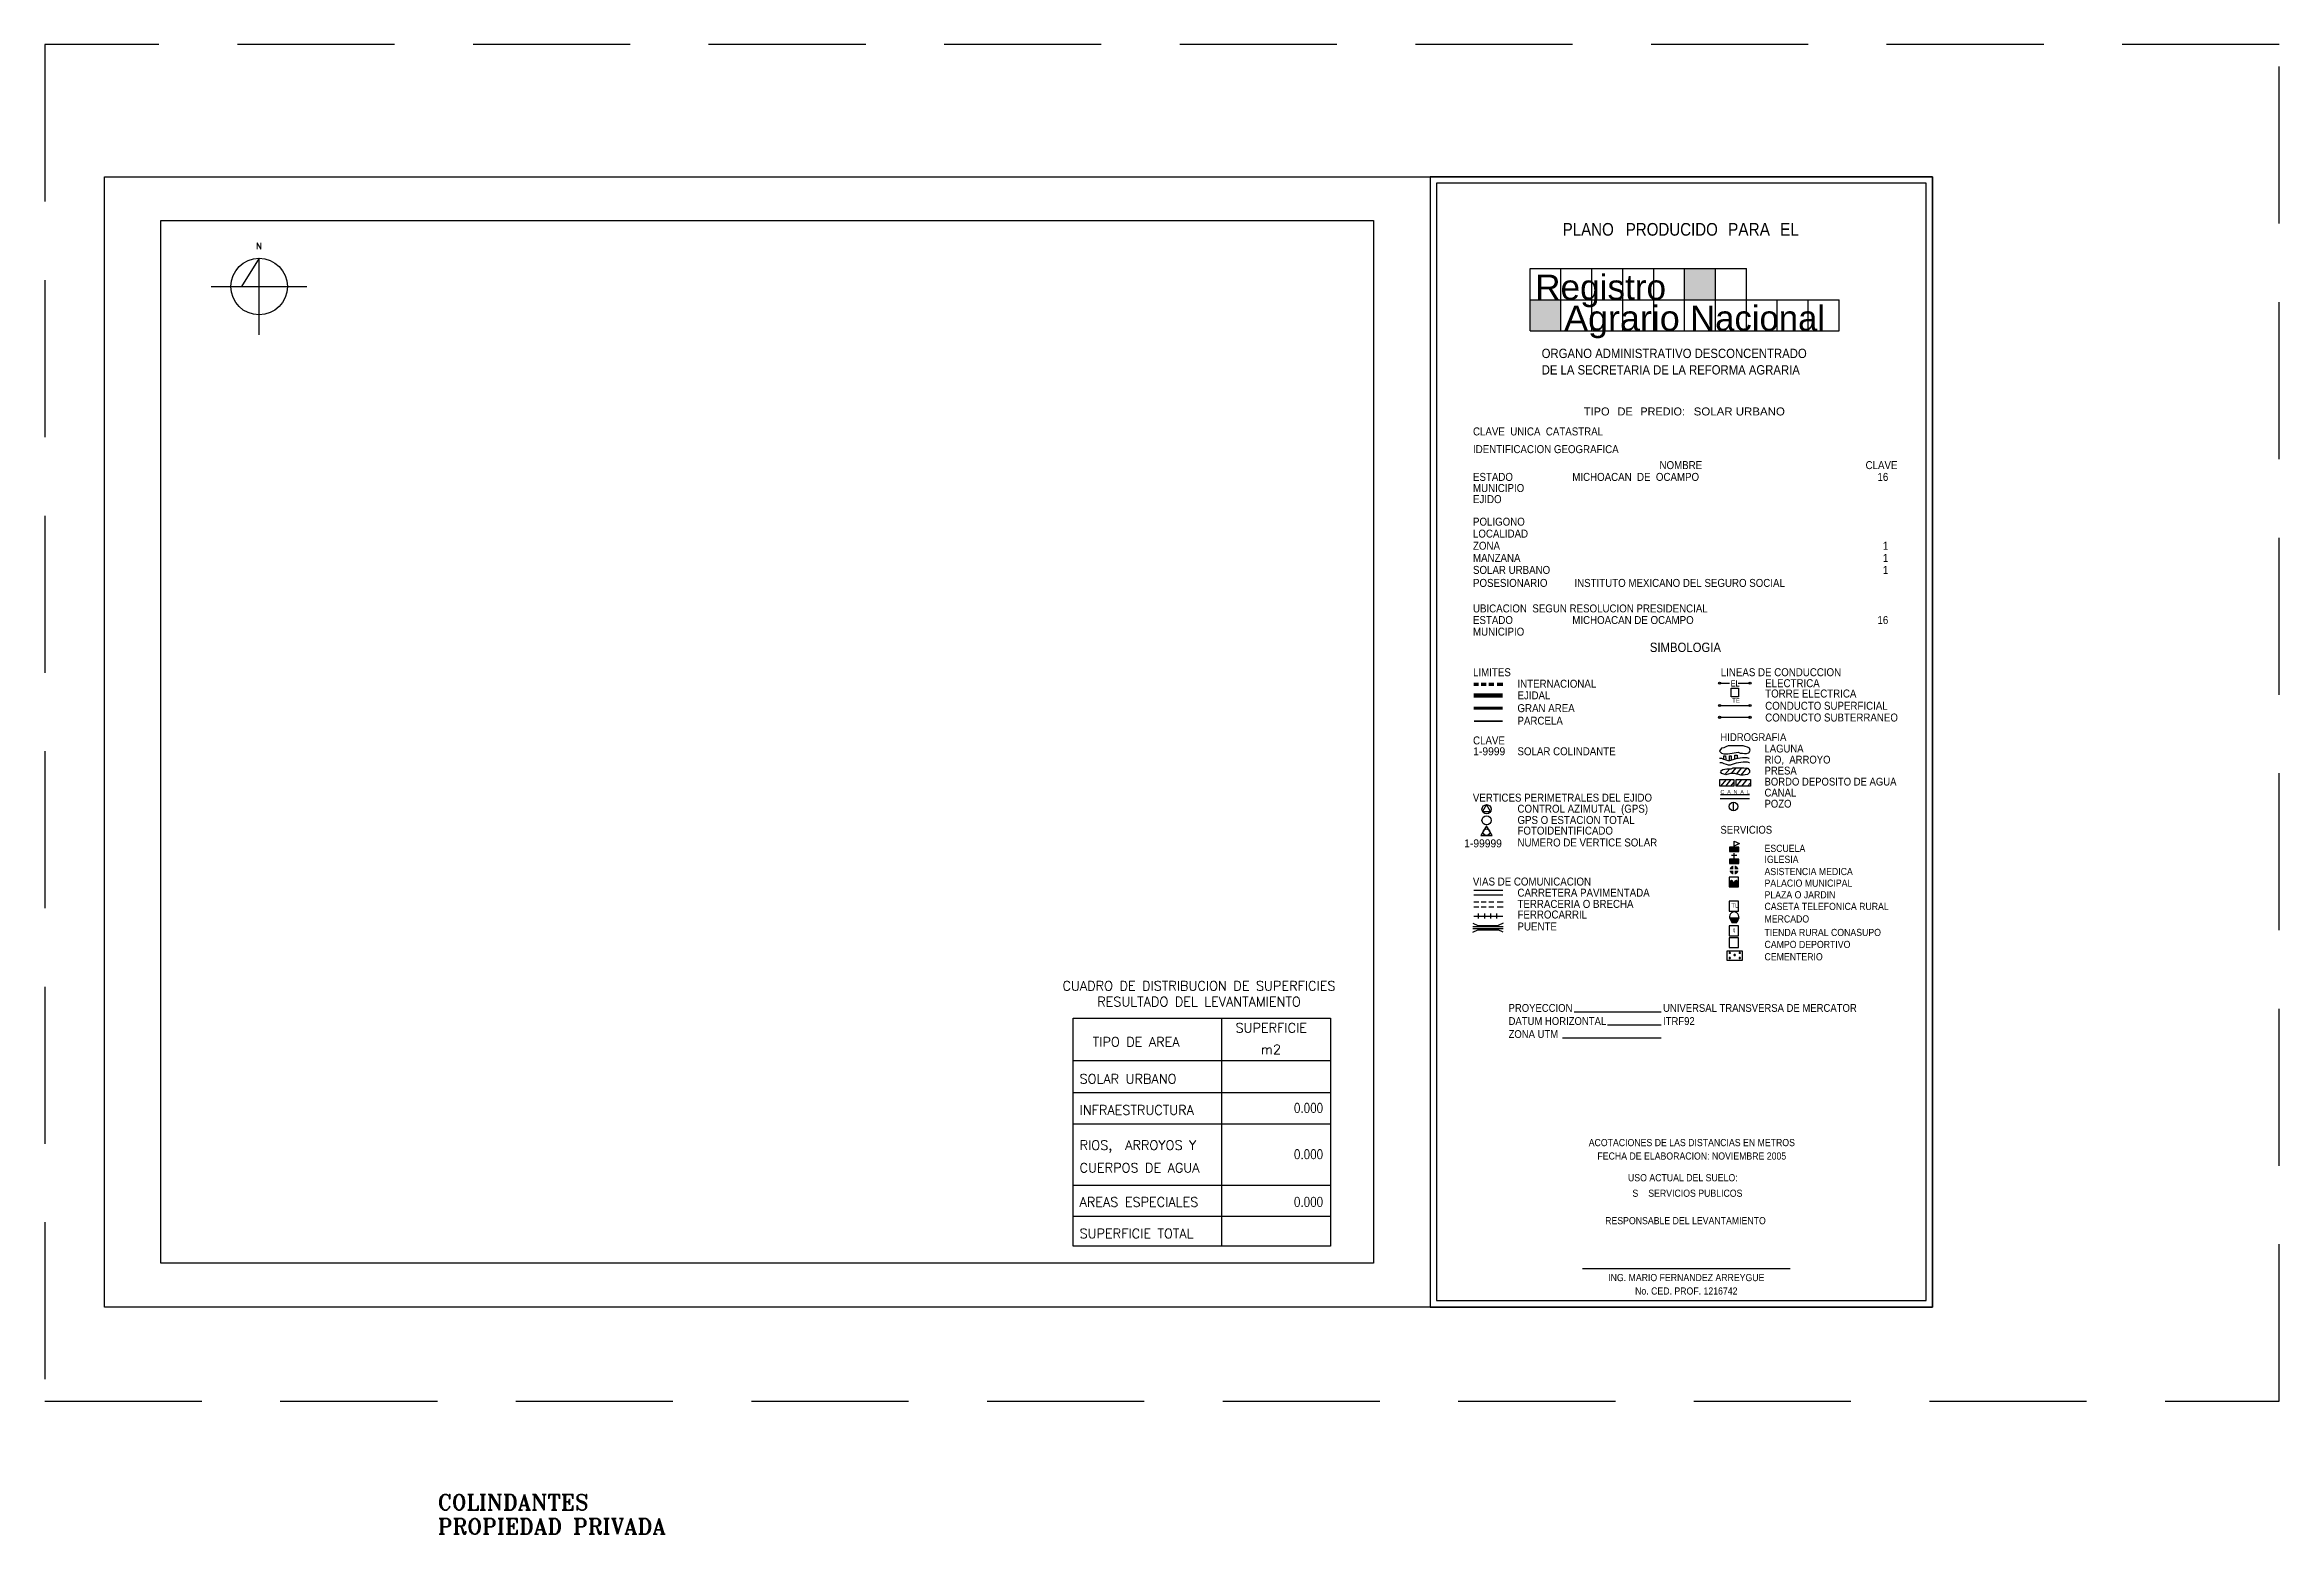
# Model space of a CAD drawing. Header units: millimetres. Extents: x -21.3 to 14.3, y -4.3 to 19.4.
import ezdxf
from ezdxf.enums import TextEntityAlignment as Align

# ---------------------------------------------------------------- set-up
doc = ezdxf.new("R2010")
doc.units = ezdxf.units.MM
doc.linetypes.add('HIDDEN', pattern=[0.375, 0.25, -0.125])
doc.layers.add('PP', color=7, linetype='Continuous')
doc.styles.add('ROMAND', font='romand.shx', dxfattribs={"height": 0.25})
doc.styles.add('ROMANS', font='ROMANS.shx', dxfattribs={"width": 0.75})
doc.styles.add('romant', font='romant.shx', dxfattribs={"height": 0.25})
doc.styles.add('TIMES', font='swissl.ttf')
doc.styles.add('verdana', font='MICROSS.TTF')
doc.styles.add('XX', font='swiss.ttf')

msp = doc.modelspace()

# ---------------------------------------------------------------- hatches: boundary and pattern name
at = {"layer": 'PP', "lineweight": 25}
for points in [[(5.319, 15.838), (4.827, 15.838), (4.827, 15.34), (5.319, 15.34)], [(2.86, 15.34), (2.369, 15.34), (2.369, 14.847), (2.86, 14.847)], [(5.69, 6.623), (5.541, 6.623), (5.541, 6.555), (5.69, 6.555)], [(5.69, 6.432), (5.541, 6.432), (5.541, 6.364), (5.69, 6.364)], [(5.69, 5.499), (5.545, 5.499), (5.578, 5.423), (5.657, 5.423)]]:
    msp.add_hatch(color=256, dxfattribs=at).paths.add_polyline_path(points)
h = msp.add_hatch(color=256, dxfattribs=at)
h.paths.add_polyline_path([(5.627, 6.331), (5.627, 6.272), (5.686, 6.272, 0.320793)])
h.paths.add_polyline_path([(5.604, 6.331, 0.320793), (5.544, 6.272), (5.604, 6.272)])
h.paths.add_polyline_path([(5.604, 6.248), (5.544, 6.248, 0.320793), (5.604, 6.189)])
h.paths.add_polyline_path([(5.686, 6.248), (5.627, 6.248), (5.627, 6.189, 0.320793)])
h = msp.add_hatch(color=256, dxfattribs=at)
h.paths.add_polyline_path([(5.599, 6.066, 1), (5.549, 6.066), (5.549, 5.992), (5.599, 5.992)])
h.paths.add_polyline_path([(5.672, 6.066, 1), (5.622, 6.066), (5.622, 5.992), (5.672, 5.992)])

# ---------------------------------------------------------------- linework, layer by layer
for p, q in [((-17.861, 16), (-18.143, 15.55)), ((-17.861, 14.78), (-17.861, 16)), ((2.369, 14.847), (2.369, 15.838)), ((2.369, 15.838), (5.811, 15.838)), ((2.86, 14.847), (2.86, 15.838)), ((3.352, 14.847), (3.352, 15.838)), ((3.844, 14.847), (3.844, 15.838)), ((4.336, 14.847), (4.336, 15.838)), ((4.827, 14.847), (4.827, 15.838)), ((5.319, 14.847), (5.319, 15.838)), ((5.811, 14.847), (5.811, 15.838)), ((-18.622, 15.55), (-17.1, 15.55)), ((2.369, 15.34), (7.286, 15.34)), ((6.303, 14.847), (6.303, 15.34)), ((6.794, 14.847), (6.794, 15.34)), ((7.286, 14.847), (7.286, 15.34)), ((2.369, 14.847), (7.286, 14.847)), ((5.385, 9.234), (5.542, 9.234)), ((5.683, 9.234), (5.87, 9.234)), ((5.385, 8.88), (5.87, 8.88)), ((5.385, 8.692), (5.87, 8.692)), ((5.414, 8.199), (5.387, 8.163)), ((5.45, 8.208), (5.414, 8.199)), ((5.486, 8.223), (5.45, 8.208)), ((5.52, 8.235), (5.486, 8.223)), ((5.556, 8.238), (5.52, 8.235)), ((5.761, 8.238), (5.556, 8.238)), ((5.794, 8.226), (5.761, 8.238)), ((5.827, 8.217), (5.794, 8.226)), ((5.86, 8.199), (5.827, 8.217)), ((5.869, 8.163), (5.86, 8.199)), ((5.387, 8.163), (5.381, 8.157)), ((5.384, 8.154), (5.417, 8.121)), ((5.417, 8.121), (5.45, 8.112)), ((5.45, 8.112), (5.483, 8.109)), ((5.47, 7.779), (5.549, 7.871)), ((5.483, 8.109), (5.517, 8.109)), ((5.517, 8.109), (5.55, 8.115)), ((5.55, 8.115), (5.583, 8.121)), ((5.575, 7.799), (5.651, 7.888)), ((5.583, 8.121), (5.616, 8.124)), ((5.616, 8.124), (5.649, 8.133)), ((5.649, 8.133), (5.682, 8.136)), ((5.652, 7.786), (5.74, 7.888)), ((5.682, 8.136), (5.715, 8.121)), ((5.715, 8.121), (5.749, 8.121)), ((5.726, 7.772), (5.826, 7.888)), ((5.749, 8.121), (5.782, 8.118)), ((5.782, 8.118), (5.815, 8.118)), ((5.815, 8.118), (5.848, 8.127)), ((5.848, 8.127), (5.869, 8.163)), ((5.406, 7.597), (5.494, 7.699)), ((5.484, 7.597), (5.571, 7.699)), ((5.566, 7.597), (5.613, 7.652)), ((5.652, 7.597), (5.74, 7.699)), ((5.738, 7.597), (5.826, 7.699)), ((5.83, 7.597), (5.875, 7.65)), ((5.607, 7.203), (5.607, 7.341)), ((5.574, 6.496), (5.657, 6.496)), ((5.615, 6.72), (5.702, 6.682)), ((5.615, 6.623), (5.615, 6.72)), ((5.615, 6.644), (5.702, 6.682)), ((5.615, 6.432), (5.615, 6.529)), ((5.549, 5.992), (5.549, 6.066)), ((5.599, 5.992), (5.599, 6.066)), ((5.622, 5.992), (5.622, 6.066)), ((5.672, 5.992), (5.672, 6.066)), ((1.473, 5.937), (1.934, 5.937)), ((1.473, 5.863), (1.934, 5.863)), ((1.473, 5.755), (1.552, 5.755)), ((1.59, 5.755), (1.67, 5.755)), ((1.712, 5.755), (1.792, 5.755)), ((1.844, 5.755), (1.94, 5.755)), ((1.46, 5.415), (1.538, 5.379)), ((1.46, 5.36), (1.938, 5.36)), ((1.473, 5.675), (1.552, 5.675)), ((1.473, 5.528), (1.934, 5.528)), ((1.538, 5.379), (1.861, 5.379)), ((1.548, 5.49), (1.548, 5.567)), ((1.59, 5.675), (1.67, 5.675)), ((1.646, 5.49), (1.646, 5.567)), ((1.712, 5.675), (1.792, 5.675)), ((1.744, 5.49), (1.744, 5.567)), ((1.842, 5.49), (1.842, 5.567)), ((1.844, 5.675), (1.94, 5.675)), ((1.938, 5.415), (1.861, 5.379)), ((5.545, 5.499), (5.578, 5.423)), ((5.545, 5.499), (5.69, 5.499)), ((5.578, 5.423), (5.657, 5.423)), ((5.69, 5.499), (5.657, 5.423)), ((1.46, 5.328), (1.938, 5.328)), ((1.46, 5.272), (1.538, 5.309)), ((1.538, 5.309), (1.861, 5.309)), ((1.938, 5.272), (1.861, 5.309)), ((5.53, 4.944), (5.563, 4.944)), ((5.53, 4.863), (5.563, 4.863)), ((5.547, 4.924), (5.547, 4.959)), ((5.547, 4.843), (5.547, 4.878)), ((5.609, 4.909), (5.642, 4.909)), ((5.625, 4.889), (5.625, 4.924)), ((5.689, 4.944), (5.723, 4.944)), ((5.689, 4.863), (5.723, 4.863)), ((5.706, 4.924), (5.706, 4.959)), ((5.706, 4.843), (5.706, 4.878)), ((3.068, 4.002), (4.455, 4.002)), ((-2.536, 0.273), (-2.536, 3.9)), ((2.886, 3.586), (4.455, 3.586)), ((3.6, 3.793), (4.455, 3.793)), ((-4.906, 3.225), (-0.806, 3.225)), ((-4.906, 2.716), (-0.806, 2.716)), ((-4.906, 2.22), (-0.806, 2.22)), ((-4.906, 1.244), (-0.806, 1.244)), ((-4.906, 0.749), (-0.806, 0.749)), ((3.202, -0.086), (6.507, -0.086))]:
    msp.add_line(p, q, dxfattribs=at)
at = {"layer": 'PP', "linetype": 'HIDDEN', "ltscale": 10}
msp.add_lwpolyline([(14.294, 19.402), (-21.274, 19.402), (-21.274, -2.198), (14.294, -2.198)], close=True, dxfattribs=at)
at = {"layer": 'PP', "lineweight": 25}
for points in [[(8.776, -0.7), (-20.324, -0.7), (-20.324, 17.3), (8.776, 17.3)], [(0.776, 17.3), (0.776, -0.7), (8.776, -0.7), (8.776, 17.3)], [(0.881, 17.195), (0.881, -0.595), (8.671, -0.595), (8.671, 17.195)], [(-0.124, 0), (-19.424, 0), (-19.424, 16.6), (-0.124, 16.6)], [(5.567, 9.154), (5.688, 9.154), (5.688, 9.019), (5.567, 9.019)], [(5.387, 7.699), (5.613, 7.699), (5.613, 7.597), (5.387, 7.597)], [(5.649, 7.699), (5.875, 7.699), (5.875, 7.597), (5.649, 7.597)], [(1.676, 7.301), (1.613, 7.192), (1.739, 7.192)], [(1.676, 6.966), (1.587, 6.811), (1.765, 6.811)], [(5.541, 6.555), (5.69, 6.555), (5.69, 6.623), (5.541, 6.623)], [(5.541, 6.364), (5.69, 6.364), (5.69, 6.432), (5.541, 6.432)], [(5.535, 5.992), (5.685, 5.992), (5.685, 6.149), (5.535, 6.149)], [(5.535, 5.606), (5.685, 5.606), (5.685, 5.763), (5.535, 5.763)], [(5.535, 5.214), (5.685, 5.214), (5.685, 5.37), (5.535, 5.37)], [(5.535, 5.025), (5.685, 5.025), (5.685, 5.181), (5.535, 5.181)], [(5.499, 4.827), (5.752, 4.827), (5.752, 4.969), (5.499, 4.969)], [(-4.906, 3.9), (-0.806, 3.9), (-0.806, 0.273), (-4.906, 0.273)]]:
    msp.add_lwpolyline(points, close=True, dxfattribs=at)
at = {"layer": 'PP'}
for points, const_width in [([(1.473, 9.04), (1.934, 9.04)], 0.07), ([(1.473, 9.216), (1.552, 9.216)], 0.05), ([(1.59, 9.216), (1.67, 9.216)], 0.05), ([(1.712, 9.216), (1.792, 9.216)], 0.05), ([(1.844, 9.216), (1.94, 9.216)], 0.05), ([(1.473, 8.836), (1.934, 8.836)], 0.05), ([(1.478, 8.631), (1.934, 8.631)], 0.025)]:
    msp.add_lwpolyline(points, dxfattribs=dict(at, const_width=const_width))
at = {"layer": 'PP', "lineweight": 25}
for points in [[(5.381, 8.043), (5.414, 8.039), (5.447, 8.024), (5.483, 8.012), (5.517, 8.003), (5.55, 8.003), (5.616, 8.027), (5.649, 8.036), (5.682, 8.043), (5.715, 8.049), (5.752, 8.052), (5.818, 8.052), (5.851, 8.039), (5.854, 8.039)], [(5.387, 7.973), (5.42, 7.97), (5.453, 7.955), (5.489, 7.943), (5.523, 7.934), (5.556, 7.934), (5.622, 7.958), (5.655, 7.967), (5.688, 7.973), (5.721, 7.979), (5.758, 7.982), (5.824, 7.982), (5.857, 7.97), (5.86, 7.97)], [(5.402, 7.832), (5.435, 7.862), (5.468, 7.868), (5.502, 7.871), (5.568, 7.871), (5.601, 7.886), (5.634, 7.889), (5.77, 7.889), (5.803, 7.883), (5.836, 7.883), (5.86, 7.847), (5.86, 7.811), (5.827, 7.781), (5.791, 7.778), (5.758, 7.772), (5.724, 7.772), (5.691, 7.781), (5.658, 7.784), (5.625, 7.796), (5.589, 7.799), (5.556, 7.799), (5.523, 7.787), (5.486, 7.775), (5.453, 7.784), (5.42, 7.799), (5.399, 7.826)], [(5.453, 8.03), (5.453, 8.076), (5.477, 8.076), (5.483, 8.024)], [(5.544, 8.003), (5.544, 8.079), (5.571, 8.079), (5.571, 8.012)], [(5.628, 8.036), (5.628, 8.088), (5.664, 8.088), (5.664, 8.046)], [(5.396, 7.401), (5.86, 7.401)], [(5.402, 7.465), (5.863, 7.465)]]:
    msp.add_lwpolyline(points, dxfattribs=at)
for centre, radius in [((-17.861, 15.55), 0.45), ((5.385, 9.234), 0.0168), ((5.87, 9.234), 0.0168), ((5.385, 8.88), 0.0168), ((5.87, 8.88), 0.0168), ((5.385, 8.692), 0.0168), ((5.87, 8.692), 0.0168), ((1.676, 7.228), 0.0729), ((1.676, 7.051), 0.0729), ((5.607, 7.272), 0.0693), ((1.676, 6.863), 0.0515)]:
    msp.add_circle(centre, radius, dxfattribs=at)
for centre, radius, start, end in [((5.574, 6.066), 0.0251, 0, 180), ((5.647, 6.066), 0.0251, 0, 180), ((5.617, 5.517), 0.0749, 345.5348, 194.4652)]:
    msp.add_arc(centre, radius, start, end, dxfattribs=at)

# ---------------------------------------------------------------- texts
for s, height, style, width, p, p2 in [('PLANO', 0.2021, 'TIMES', 0.903943, (2.887, 16.36), (3.701, 16.36)), ('PRODUCIDO', 0.2021, 'TIMES', 0.900996, (3.892, 16.36), (5.357, 16.36)), ('PARA', 0.2021, 'TIMES', 0.955209, (5.519, 16.36), (6.187, 16.36)), ('EL', 0.2021, 'TIMES', 0.951374, (6.347, 16.36), (6.647, 16.36)), ('Registro', 0.4004, 'verdana', 0.998741, (2.449, 15.34), (4.533, 15.34)), ('Agrario', 0.4004, 'verdana', 1.018591, (2.911, 14.847), (4.751, 14.847)), ('Nacional', 0.4004, 'verdana', 0.983998, (4.916, 14.847), (7.064, 14.847))]:
    msp.add_text(s, height=height, dxfattribs=dict(at, style=style, width=width)).set_placement(p, p2, align=Align.FIT)
for s, height, style, p in [('N', 0.1, 'ROMANS', (-17.861, 16.148)), ('CUADRO DE DISTRIBUCION DE SUPERFICIES', 0.15, 'ROMAND', (-2.901, 4.342)), ('RESULTADO DEL LEVANTAMIENTO', 0.15, 'ROMAND', (-2.901, 4.089))]:
    msp.add_text(s, height=height, dxfattribs=dict(at, style=style)).set_placement(p, align=Align.CENTER)
at = {"layer": 'PP', "style": 'XX'}
for s, height, width, p in [('ORGANO ADMINISTRATIVO DESCONCENTRADO', 0.14842, 0.87, (2.553, 14.412)), ('DE LA SECRETARIA DE LA REFORMA AGRARIA', 0.14842, 0.87, (2.553, 14.15)), ('CLAVE  UNICA  CATASTRAL', 0.12719, 0.87, (1.46, 13.18)), ('IDENTIFICACION GEOGRAFICA', 0.12719, 0.87, (1.46, 12.898)), ('ESTADO                      MICHOACAN  DE  OCAMPO', 0.12719, 0.87, (1.46, 12.456)), ('NOMBRE', 0.1272, 0.87, (4.429, 12.644)), ('CLAVE', 0.1272, 0.87, (7.709, 12.644)), ('MUNICIPIO       ', 0.12719, 0.87, (1.46, 12.279)), ('EJIDO          ', 0.12719, 0.87, (1.46, 12.102)), ('POLIGONO', 0.1272, 0.87, (1.46, 11.743)), ('ZONA', 0.1272, 0.87, (1.46, 11.36)), ('LOCALIDAD      ', 0.12719, 0.87, (1.46, 11.553)), ('SOLAR URBANO', 0.12719, 0.87, (1.46, 10.975)), ('MANZANA', 0.1272, 0.87, (1.46, 11.166)), ('POSESIONARIO          INSTITUTO MEXICANO DEL SEGURO SOCIAL', 0.12719, 0.87, (1.46, 10.768)), ('UBICACION  SEGUN RESOLUCION PRESIDENCIAL', 0.12719, 0.87, (1.46, 10.362)), ('ESTADO                      MICHOACAN DE OCAMPO', 0.12719, 0.87, (1.46, 10.177)), ('MUNICIPIO     ', 0.12719, 0.87, (1.46, 9.992)), ('SIMBOLOGIA', 0.1484, 0.87, (4.275, 9.732)), ('LIMITES', 0.1272, 0.87, (1.461, 9.346)), ('INTERNACIONAL', 0.12719, 0.87, (2.168, 9.163)), ('LINEAS DE CONDUCCION', 0.12719, 0.87, (5.404, 9.346)), ('ELECTRICA', 0.1272, 0.87, (6.111, 9.171)), ('GRAN AREA', 0.1272, 0.87, (2.168, 8.774)), ('EJIDAL', 0.1272, 0.87, (2.168, 8.978)), ('TORRE ELECTRICA', 0.12719, 0.87, (6.111, 9.007)), ('CONDUCTO SUPERFICIAL', 0.12719, 0.87, (6.111, 8.812)), ('PARCELA', 0.1272, 0.87, (2.168, 8.574)), ('CONDUCTO SUBTERRANEO', 0.12719, 0.87, (6.111, 8.625)), ('CLAVE', 0.1272, 0.87, (1.461, 8.26)), ('1-9999', 0.1272, 0.92, (1.464, 8.087)), ('SOLAR COLINDANTE', 0.12719, 0.87, (2.168, 8.087)), ('HIDROGRAFIA', 0.12441, 0.87, (5.398, 8.314)), ('LAGUNA', 0.1244, 0.87, (6.1, 8.132)), ('RIO,  ARROYO', 0.12441, 0.87, (6.1, 7.956)), ('PRESA', 0.1244, 0.87, (6.1, 7.781)), ('VERTICES PERIMETRALES DEL EJIDO', 0.12719, 0.87, (1.458, 7.349)), ('CANAL', 0.1244, 0.87, (6.1, 7.43)), ('BORDO DEPOSITO DE AGUA', 0.12441, 0.87, (6.1, 7.605)), ('CONTROL AZIMUTAL  (GPS)', 0.12719, 0.87, (2.168, 7.173)), ('GPS O ESTACION TOTAL', 0.12719, 0.87, (2.168, 6.993)), ('POZO', 0.1244, 0.87, (6.1, 7.254)), ('FOTOIDENTIFICADO', 0.12719, 0.87, (2.168, 6.824)), ('NUMERO DE VERTICE SOLAR', 0.12719, 0.87, (2.168, 6.635)), ('SERVICIOS', 0.1244, 0.87, (5.398, 6.839)), ('1-99999', 0.1272, 0.92, (1.32, 6.621)), ('ESCUELA', 0.1144, 0.87, (6.1, 6.548)), ('IGLESIA', 0.1144, 0.87, (6.1, 6.373)), ('VIAS DE COMUNICACION', 0.12719, 0.87, (1.458, 6.013)), ('ASISTENCIA MEDICA', 0.11438, 0.87, (6.1, 6.179)), ('PALACIO MUNICIPAL', 0.11438, 0.87, (6.1, 5.994)), ('TERRACERIA O BRECHA', 0.12719, 0.87, (2.168, 5.657)), ('CARRETERA PAVIMENTADA', 0.12719, 0.87, (2.168, 5.836)), ('CASETA TELEFONICA RURAL', 0.11438, 0.87, (6.1, 5.624)), ('PLAZA O JARDIN', 0.11438, 0.87, (6.1, 5.809)), ('FERROCARRIL', 0.12719, 0.87, (2.168, 5.488)), ('PUENTE', 0.1272, 0.87, (2.168, 5.298)), ('MERCADO', 0.1144, 0.87, (6.1, 5.424)), ('TIENDA RURAL CONASUPO', 0.11438, 0.87, (6.1, 5.209)), ('CAMPO DEPORTIVO', 0.11438, 0.87, (6.1, 5.018)), ('CEMENTERIO', 0.1144, 0.87, (6.1, 4.822)), ('PROYECCION', 0.1244, 0.87, (2.026, 4.002)), ('DATUM HORIZONTAL', 0.12441, 0.87, (2.026, 3.793)), ('UNIVERSAL TRANSVERSA DE MERCATOR', 0.12441, 0.87, (4.485, 4.002)), ('ITRF92', 0.1244, 0.87, (4.485, 3.793)), ('ZONA UTM', 0.1244, 0.87, (2.026, 3.586))]:
    msp.add_text(s, height=height, dxfattribs=dict(at, width=width)).set_placement(p)
for s, height, width, p, p2 in [('TIPO', 0.1272, 1.043629, (3.223, 13.498), (3.634, 13.498)), ('DE', 0.1272, 1.024138, (3.76, 13.498), (4.004, 13.498)), ('PREDIO:', 0.1272, 1.012447, (4.124, 13.498), (4.834, 13.498)), ('SOLAR URBANO', 0.12719, 1.066494, (4.973, 13.498), (6.424, 13.498))]:
    msp.add_text(s, height=height, dxfattribs=dict(at, width=width)).set_placement(p, p2, align=Align.FIT)
at = {"layer": 'PP', "style": 'XX', "width": 0.87}
for s, height, p in [('16', 0.1272, (8.07, 12.456)), ('1', 0.127, (8.07, 11.36)), ('1', 0.127, (8.07, 11.166)), ('1', 0.127, (8.07, 10.975)), ('16', 0.1272, (8.07, 10.177))]:
    msp.add_text(s, height=height, dxfattribs=at).set_placement(p, align=Align.RIGHT)
at = {"layer": 'PP', "lineweight": 25, "style": 'XX'}
for s, height, width, p in [('EL', 0.0986, 0.75, (5.56, 9.182)), ('TE', 0.0689, 0.87, (5.584, 8.923)), ('C  A  N  A  L', 0.06019, 0.87, (5.399, 7.474)), ('TL', 0.0689, 0.87, (5.572, 5.663)), ('t', 0.0689, 0.87, (5.602, 5.27))]:
    msp.add_text(s, height=height, dxfattribs=dict(at, width=width)).set_placement(p)
at = {"layer": 'PP', "lineweight": 25}
for s, height, style, p in [('TIPO DE AREA', 0.15, 'ROMAND', (-4.593, 3.448)), ('SUPERFICIE', 0.15, 'ROMAND', (-2.32, 3.672)), ('m2', 0.15, 'ROMAND', (-1.917, 3.329)), ('SOLAR URBANO', 0.15, 'ROMAND', (-4.802, 2.859)), ('INFRAESTRUCTURA', 0.15, 'ROMAND', (-4.802, 2.364)), ('RIOS,  ARROYOS Y', 0.15, 'ROMAND', (-4.802, 1.804)), ('CUERPOS DE AGUA', 0.15, 'ROMAND', (-4.802, 1.445)), ('AREAS ESPECIALES', 0.15, 'ROMAND', (-4.802, 0.899)), ('SUPERFICIE TOTAL', 0.15, 'ROMAND', (-4.802, 0.397)), ('COLINDANTES', 0.25, 'romant', (-15.019, -3.931)), ('PROPIEDAD PRIVADA', 0.25, 'romant', (-15.019, -4.317))]:
    msp.add_text(s, height=height, dxfattribs=dict(at, style=style)).set_placement(p)
at = {"layer": 'PP', "lineweight": 25, "style": 'ROMAND', "width": 0.8}
for p in [(-0.926, 2.397), (-0.926, 1.659), (-0.926, 0.903)]:
    msp.add_text('0.000', height=0.15, dxfattribs=at).set_placement(p, align=Align.RIGHT)
at = {"layer": 'PP', "style": 'XX', "width": 0.87}
for s, height, p in [('ACOTACIONES DE LAS DISTANCIAS EN METROS', 0.11438, (4.943, 1.863)), ('FECHA DE ELABORACION: NOVIEMBRE 2005', 0.11438, (4.943, 1.649)), ('USO ACTUAL DEL SUELO:', 0.11438, (4.8, 1.304)), ('S', 0.114, (4.044, 1.057)), ('SERVICIOS PUBLICOS', 0.11438, (4.999, 1.057)), ('RESPONSABLE DEL LEVANTAMIENTO', 0.11438, (4.842, 0.62)), ('ING. MARIO FERNANDEZ ARREYGUE', 0.11438, (4.855, -0.286)), ('No. CED. PROF. 1216742', 0.11438, (4.855, -0.5))]:
    msp.add_text(s, height=height, dxfattribs=at).set_placement(p, align=Align.CENTER)

doc.saveas('drawing.dxf')
